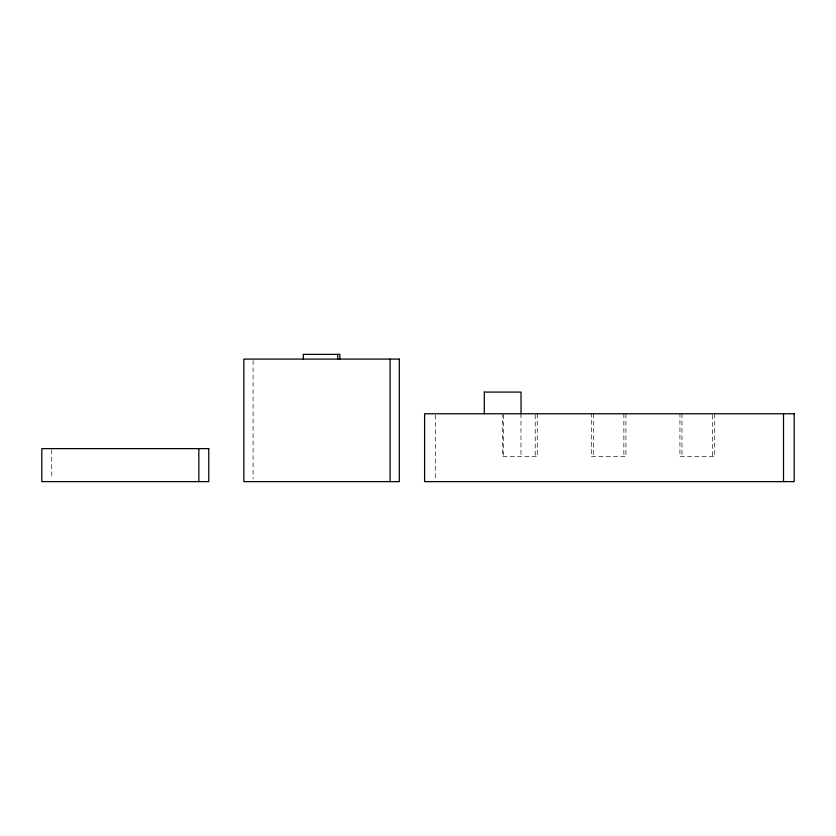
<?xml version="1.0" encoding="UTF-8"?>
<svg xmlns="http://www.w3.org/2000/svg" width="836" height="836" viewBox="0 0 836 836"><rect width="100%" height="100%" fill="white"/><g stroke="black" fill="none" stroke-linecap="round" stroke-linejoin="round"><path stroke-width="0.63" stroke-dasharray="4.18 3.13" d="M714.54 413.757L714.54 456.644L679.94 456.644L679.94 413.757M712.481 415.053L712.481 456.644M681.998 413.757L681.998 456.644M625.913 413.757L625.913 456.644L591.303 456.644L591.303 413.757M623.855 413.757L623.855 456.644M593.361 413.757L593.361 456.644M537.276 413.757L537.276 456.644L502.676 456.644L502.676 414.656M535.218 414.656L535.218 456.644M520.964 413.757L520.964 456.644M503.617 414.656L503.617 456.644M435.284 415.064L435.284 479.007M253.099 360.4L253.099 479.007M51.727 449.904L51.727 479.08"/><path stroke-width="1.25" d="M484.284 413.757L484.316 392.084M484.284 392.084L521.037 392.084L521.037 413.757M783.52 413.757L783.52 481.62M390.067 359.093L390.067 481.62M339.844 359.093L339.844 354.38L303.322 354.38L303.322 359.093M337.671 354.38L337.671 359.093M198.843 448.629L198.843 481.62M399.305 359.093L243.851 359.093L243.851 481.62L399.305 481.62L399.305 359.093M794.2 413.757L424.604 413.757L424.604 481.62L794.2 481.62L794.2 413.757M208.77 448.629L41.8 448.629L41.8 481.62L208.77 481.62L208.77 448.629"/></g></svg>
